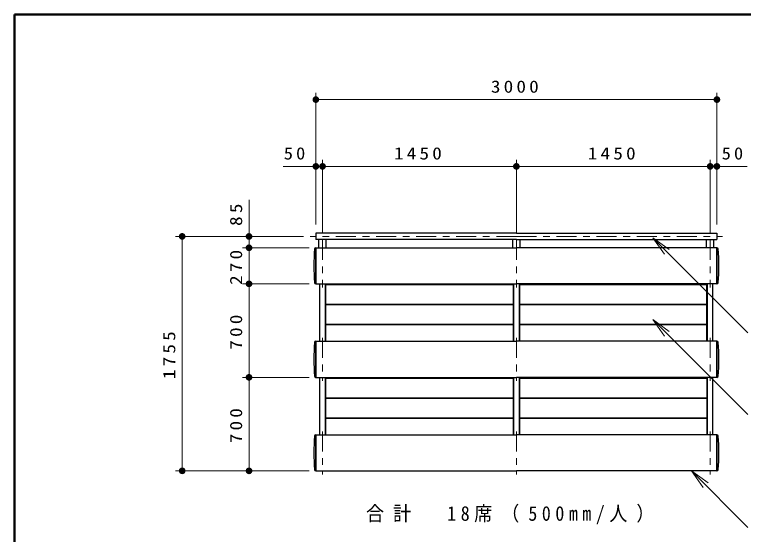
# Model space of a CAD drawing. Units: millimetres on the paper, with parts at other scales. Extents: x -385 to 0, y 0 to 267.
# Drawn here: x -385 to -276, y 189.2 to 267 of the extents above; entities that cross this region are included whole.
import ezdxf

# ---------------------------------------------------------------- set-up
doc = ezdxf.new("R2010")
doc.units = ezdxf.units.MM
doc.linetypes.add('USER2', pattern=[6, 3, -1, 1, -1])
doc.layers.add('LY_1', color=7, linetype='Continuous', lineweight=13)
doc.layers.add('LY_2', color=7, linetype='Continuous', lineweight=13)
doc.styles.add('ＭＳ ゴシック', font='')
doc.styles.get('ＭＳ ゴシック').set_extended_font_data('MS Gothic')

# ---------------------------------------------------------------- blocks, each defined once
blk = doc.blocks.new('filled_dot')
at = {"color": 0, "linetype": 'Continuous', "lineweight": -2, "const_width": 1.25}
blk.add_lwpolyline([(-0.625, 0, 1), (0.625, 0, 1)], format="xyb", close=True, dxfattribs=at)
blk = doc.blocks.new('open_arrow')
at = {"color": 0, "linetype": 'Continuous', "lineweight": -2}
blk.add_lwpolyline([(7.5, 1.25), (0, 0), (7.5, -1.25)], dxfattribs=at)

msp = doc.modelspace()

# ---------------------------------------------------------------- linework, layer by layer
at = {"layer": 'LY_1'}
for p, q in [((-339.924, 235.547), (-339.924, 255.27)), ((-279.924, 235.547), (-279.924, 255.27)), ((-339.924, 254.27), (-279.924, 254.27)), ((-344.831, 244.27), (-338.924, 244.27)), ((-338.924, 234.3), (-338.924, 245.27)), ((-338.924, 244.27), (-309.924, 244.27)), ((-309.924, 234.3), (-309.924, 245.27)), ((-309.924, 244.27), (-280.924, 244.27)), ((-280.924, 234.3), (-280.924, 245.27)), ((-280.924, 244.27), (-275.422, 244.27)), ((-349.924, 232.084), (-349.924, 239.271)), ((-341.757, 233.784), (-360.924, 233.784)), ((-359.924, 198.684), (-359.924, 233.784)), ((-341.757, 233.784), (-350.924, 233.784)), ((-289.518, 233.585), (-275.314, 219.37)), ((-340.924, 232.084), (-350.924, 232.084)), ((-340.924, 232.084), (-350.924, 232.084)), ((-349.924, 226.684), (-349.924, 232.084)), ((-340.924, 226.684), (-350.924, 226.684)), ((-349.924, 212.684), (-349.924, 226.684)), ((-289.518, 221.331), (-275.314, 207.116)), ((-340.924, 212.684), (-350.924, 212.684)), ((-349.924, 198.684), (-349.924, 212.684)), ((-340.924, 198.684), (-360.924, 198.684)), ((-340.924, 198.684), (-350.924, 198.684)), ((-283.72, 198.684), (-275.314, 190.182))]:
    msp.add_line(p, q, dxfattribs=at)
at = {"layer": 'LY_1', "linetype": 'USER2'}
for p, q in [((-309.924, 233.784), (-340.757, 233.784)), ((-309.924, 233.784), (-279.091, 233.784)), ((-338.924, 233.3), (-338.924, 226.15)), ((-309.924, 233.3), (-309.924, 226.15)), ((-280.924, 233.3), (-280.924, 226.15)), ((-338.924, 218.582), (-338.924, 212.15)), ((-309.924, 218.582), (-309.924, 212.15)), ((-280.924, 218.582), (-280.924, 212.15)), ((-338.924, 204.582), (-338.924, 198.15)), ((-309.924, 204.582), (-309.924, 198.15)), ((-280.924, 204.582), (-280.924, 198.15))]:
    msp.add_line(p, q, dxfattribs=at)
at = {"layer": 'LY_1', "lineweight": 25}
for p, q in [((-339.924, 234.27), (-339.924, 233.298)), ((-309.924, 234.27), (-339.924, 234.27)), ((-309.924, 234.27), (-279.924, 234.27)), ((-279.924, 234.27), (-279.924, 233.298)), ((-309.924, 233.298), (-339.924, 233.298)), ((-339.474, 232.084), (-339.474, 233.298)), ((-338.374, 232.084), (-338.374, 233.298)), ((-310.474, 232.084), (-310.474, 233.298)), ((-310.474, 232.084), (-310.474, 233.298)), ((-309.924, 233.298), (-279.924, 233.298)), ((-309.374, 232.084), (-309.374, 233.298)), ((-309.374, 232.084), (-309.374, 233.298)), ((-281.474, 232.084), (-281.474, 233.298)), ((-280.374, 232.084), (-280.374, 233.298)), ((-339.924, 232.084), (-339.924, 226.684)), ((-279.924, 232.084), (-279.924, 226.684)), ((-339.324, 218.084), (-339.324, 226.684)), ((-281.424, 218.084), (-281.424, 226.684)), ((-280.524, 218.084), (-280.524, 226.684)), ((-339.924, 218.084), (-339.924, 212.684)), ((-279.924, 218.084), (-279.924, 212.684)), ((-339.324, 204.084), (-339.324, 212.684)), ((-280.524, 204.084), (-280.524, 212.684)), ((-339.924, 204.084), (-339.924, 198.684)), ((-279.924, 204.084), (-279.924, 198.684))]:
    msp.add_line(p, q, dxfattribs=at)
at = {"layer": 'LY_1', "color": 4, "lineweight": 25}
for p, q in [((-339.924, 226.684), (-339.924, 232.084)), ((-339.924, 232.084), (-309.924, 232.084)), ((-279.924, 232.084), (-309.924, 232.084)), ((-279.924, 226.684), (-279.924, 232.084)), ((-339.924, 226.684), (-309.924, 226.684)), ((-279.924, 226.684), (-309.924, 226.684)), ((-339.924, 212.684), (-339.924, 218.084)), ((-339.924, 218.084), (-309.924, 218.084)), ((-279.924, 218.084), (-309.924, 218.084)), ((-279.924, 212.684), (-279.924, 218.084)), ((-339.924, 212.684), (-309.924, 212.684)), ((-279.924, 212.684), (-309.924, 212.684)), ((-339.924, 198.684), (-339.924, 204.084)), ((-339.924, 204.084), (-309.924, 204.084)), ((-279.924, 204.084), (-309.924, 204.084)), ((-279.924, 198.684), (-279.924, 204.084)), ((-339.924, 198.684), (-309.924, 198.684)), ((-279.924, 198.684), (-309.924, 198.684))]:
    msp.add_line(p, q, dxfattribs=at)
at = {"layer": 'LY_1', "color": 2}
for p, q in [((-338.524, 218.084), (-338.524, 226.684)), ((-310.324, 218.084), (-310.324, 226.684)), ((-309.524, 218.084), (-309.524, 226.684)), ((-281.474, 218.084), (-281.474, 226.684)), ((-281.324, 218.084), (-281.324, 226.684)), ((-338.524, 204.084), (-338.524, 212.684)), ((-310.324, 204.084), (-310.324, 212.684)), ((-309.524, 204.084), (-309.524, 212.684)), ((-281.324, 204.084), (-281.324, 212.684))]:
    msp.add_line(p, q, dxfattribs=at)
at = {"layer": 'LY_1', "color": 40}
for p, q in [((-338.424, 226.634), (-338.424, 226.684)), ((-324.424, 226.634), (-338.424, 226.634)), ((-324.424, 226.534), (-338.424, 226.534)), ((-338.424, 223.634), (-338.424, 226.534)), ((-324.424, 226.634), (-310.424, 226.634)), ((-324.424, 226.534), (-310.424, 226.534)), ((-310.424, 226.634), (-310.424, 226.684)), ((-310.424, 223.634), (-310.424, 226.534)), ((-309.424, 226.634), (-309.424, 226.684)), ((-295.424, 226.634), (-309.424, 226.634)), ((-295.424, 226.534), (-309.424, 226.534)), ((-309.424, 223.634), (-309.424, 226.534)), ((-295.424, 226.634), (-281.424, 226.634)), ((-295.424, 226.534), (-281.424, 226.534)), ((-281.424, 226.634), (-281.424, 226.684)), ((-281.424, 223.634), (-281.424, 226.534)), ((-324.424, 223.634), (-338.424, 223.634)), ((-324.424, 223.634), (-310.424, 223.634)), ((-295.424, 223.634), (-309.424, 223.634)), ((-295.424, 223.634), (-281.424, 223.634)), ((-338.424, 220.634), (-338.424, 223.534)), ((-324.424, 223.534), (-338.424, 223.534)), ((-324.424, 223.534), (-310.424, 223.534)), ((-310.424, 220.634), (-310.424, 223.534)), ((-309.424, 220.634), (-309.424, 223.534)), ((-295.424, 223.534), (-309.424, 223.534)), ((-295.424, 223.534), (-281.424, 223.534)), ((-281.424, 220.634), (-281.424, 223.534)), ((-324.424, 220.634), (-338.424, 220.634)), ((-324.424, 220.534), (-338.424, 220.534)), ((-338.424, 218.104), (-338.424, 220.534)), ((-324.424, 220.634), (-310.424, 220.634)), ((-324.424, 220.534), (-310.424, 220.534)), ((-310.424, 218.104), (-310.424, 220.534)), ((-295.424, 220.634), (-309.424, 220.634)), ((-295.424, 220.534), (-309.424, 220.534)), ((-309.424, 218.104), (-309.424, 220.534)), ((-295.424, 220.634), (-281.424, 220.634)), ((-295.424, 220.534), (-281.424, 220.534)), ((-281.424, 218.104), (-281.424, 220.534)), ((-338.424, 212.634), (-338.424, 212.684)), ((-324.424, 212.634), (-338.424, 212.634)), ((-324.424, 212.634), (-310.424, 212.634)), ((-310.424, 212.634), (-310.424, 212.684)), ((-309.424, 212.634), (-309.424, 212.684)), ((-295.424, 212.634), (-309.424, 212.634)), ((-295.424, 212.634), (-281.424, 212.634)), ((-281.424, 212.634), (-281.424, 212.684)), ((-324.424, 212.534), (-338.424, 212.534)), ((-338.424, 209.634), (-338.424, 212.534)), ((-324.424, 212.534), (-310.424, 212.534)), ((-310.424, 209.634), (-310.424, 212.534)), ((-295.424, 212.534), (-309.424, 212.534)), ((-309.424, 209.634), (-309.424, 212.534)), ((-295.424, 212.534), (-281.424, 212.534)), ((-281.424, 209.634), (-281.424, 212.534)), ((-324.424, 209.634), (-338.424, 209.634)), ((-338.424, 206.634), (-338.424, 209.534)), ((-324.424, 209.534), (-338.424, 209.534)), ((-324.424, 209.634), (-310.424, 209.634)), ((-324.424, 209.534), (-310.424, 209.534)), ((-310.424, 206.634), (-310.424, 209.534)), ((-295.424, 209.634), (-309.424, 209.634)), ((-309.424, 206.634), (-309.424, 209.534)), ((-295.424, 209.534), (-309.424, 209.534)), ((-295.424, 209.634), (-281.424, 209.634)), ((-295.424, 209.534), (-281.424, 209.534)), ((-281.424, 206.634), (-281.424, 209.534)), ((-324.424, 206.634), (-338.424, 206.634)), ((-324.424, 206.534), (-338.424, 206.534)), ((-338.424, 204.104), (-338.424, 206.534)), ((-324.424, 206.634), (-310.424, 206.634)), ((-324.424, 206.534), (-310.424, 206.534)), ((-310.424, 204.104), (-310.424, 206.534)), ((-295.424, 206.634), (-309.424, 206.634)), ((-295.424, 206.534), (-309.424, 206.534)), ((-309.424, 204.104), (-309.424, 206.534)), ((-295.424, 206.634), (-281.424, 206.634)), ((-295.424, 206.534), (-281.424, 206.534)), ((-281.424, 204.104), (-281.424, 206.534))]:
    msp.add_line(p, q, dxfattribs=at)
at = {"layer": 'LY_1', "lineweight": 25}
for centre, radius, start, end in [((-308.724, 229.384), 31.5, 175.41878, 184.58122), ((-339.924, 231.884), 0.2, 90, 180), ((-279.924, 231.884), 0.2, 0, 90), ((-311.124, 229.384), 31.5, 355.41878, 4.58122), ((-339.924, 226.884), 0.2, 180, 270), ((-279.924, 226.884), 0.2, 270, 0), ((-308.724, 215.384), 31.5, 175.41878, 184.58122), ((-339.924, 217.884), 0.2, 90, 180), ((-279.924, 217.884), 0.2, 0, 90), ((-311.124, 215.384), 31.5, 355.41878, 4.58122), ((-339.924, 212.884), 0.2, 180, 270), ((-279.924, 212.884), 0.2, 270, 0), ((-339.924, 203.884), 0.2, 90, 180), ((-279.924, 203.884), 0.2, 0, 90), ((-308.724, 201.384), 31.5, 175.41878, 184.58122), ((-311.124, 201.384), 31.5, 355.41878, 4.58122), ((-339.924, 198.884), 0.2, 180, 270), ((-279.924, 198.884), 0.2, 270, 0)]:
    msp.add_arc(centre, radius, start, end, dxfattribs=at)
at = {"layer": 'LY_2', "lineweight": 50}
for p, q in [((-385, 267), (-385, 0)), ((0, 267), (-385, 267))]:
    msp.add_line(p, q, dxfattribs=at)

# ---------------------------------------------------------------- block references
at = {"layer": 'LY_1', "xscale": 0.4, "yscale": 0.4}
for p in [(-339.924, 254.27), (-339.924, 244.27), (-338.924, 244.27), (-309.924, 244.27), (-280.924, 244.27)]:
    msp.add_blockref('filled_dot', p, dxfattribs=at)
for name, p, rotation in [('filled_dot', (-279.924, 254.27), 180), ('filled_dot', (-338.924, 244.27), 180), ('filled_dot', (-309.924, 244.27), 180), ('filled_dot', (-280.924, 244.27), 180), ('filled_dot', (-279.924, 244.27), 180), ('filled_dot', (-359.924, 233.784), 270), ('filled_dot', (-349.924, 233.784), 270), ('open_arrow', (-289.518, 233.585), 315), ('filled_dot', (-349.924, 232.084), 270), ('filled_dot', (-349.924, 232.084), 90), ('filled_dot', (-349.924, 226.684), 270), ('filled_dot', (-349.924, 226.684), 90), ('open_arrow', (-289.518, 221.331), 315), ('filled_dot', (-349.924, 212.684), 270), ('filled_dot', (-349.924, 212.684), 90), ('filled_dot', (-359.924, 198.684), 90), ('filled_dot', (-349.924, 198.684), 90), ('open_arrow', (-283.72, 198.684), 314.7)]:
    msp.add_blockref(name, p, dxfattribs=dict(at, rotation=rotation))

# ---------------------------------------------------------------- texts
at = {"layer": 'LY_1', "style": 'ＭＳ ゴシック'}
for s, insert, char_height, attachment_point in [('\\T1.33;\\W1.15;3000', (-309.924, 255.27), 1.833, 8), ('\\T1.34;\\W1.1;50', (-342.883, 245.27), 1.833, 8), ('\\T1.33;\\W1.15;1450', (-324.424, 245.27), 1.833, 8), ('\\T1.33;\\W1.15;1450', (-295.424, 245.27), 1.833, 8), ('\\T1.34;\\W1.1;50', (-277.37, 245.27), 1.833, 8), ('\\T1.5;\\W0.9;合計\u300018席（500mm/人）', (-332.424, 192.039), 2.199, 4)]:
    msp.add_mtext(s, dxfattribs=dict(at, insert=insert, char_height=char_height, attachment_point=attachment_point))
at = {"layer": 'LY_1', "char_height": 1.833, "attachment_point": 8, "rotation": 90, "style": 'ＭＳ ゴシック'}
for s, insert in [('\\T1.34;\\W1.15;85', (-350.924, 237.271)), ('\\T1.33;\\W1.15;270', (-350.924, 229.384)), ('\\T1.33;\\W1.15;700', (-350.924, 219.684)), ('\\T1.33;\\W1.15;1755', (-360.924, 216.234)), ('\\T1.33;\\W1.15;700', (-350.924, 205.684))]:
    msp.add_mtext(s, dxfattribs=dict(at, insert=insert))

doc.saveas('drawing.dxf')
